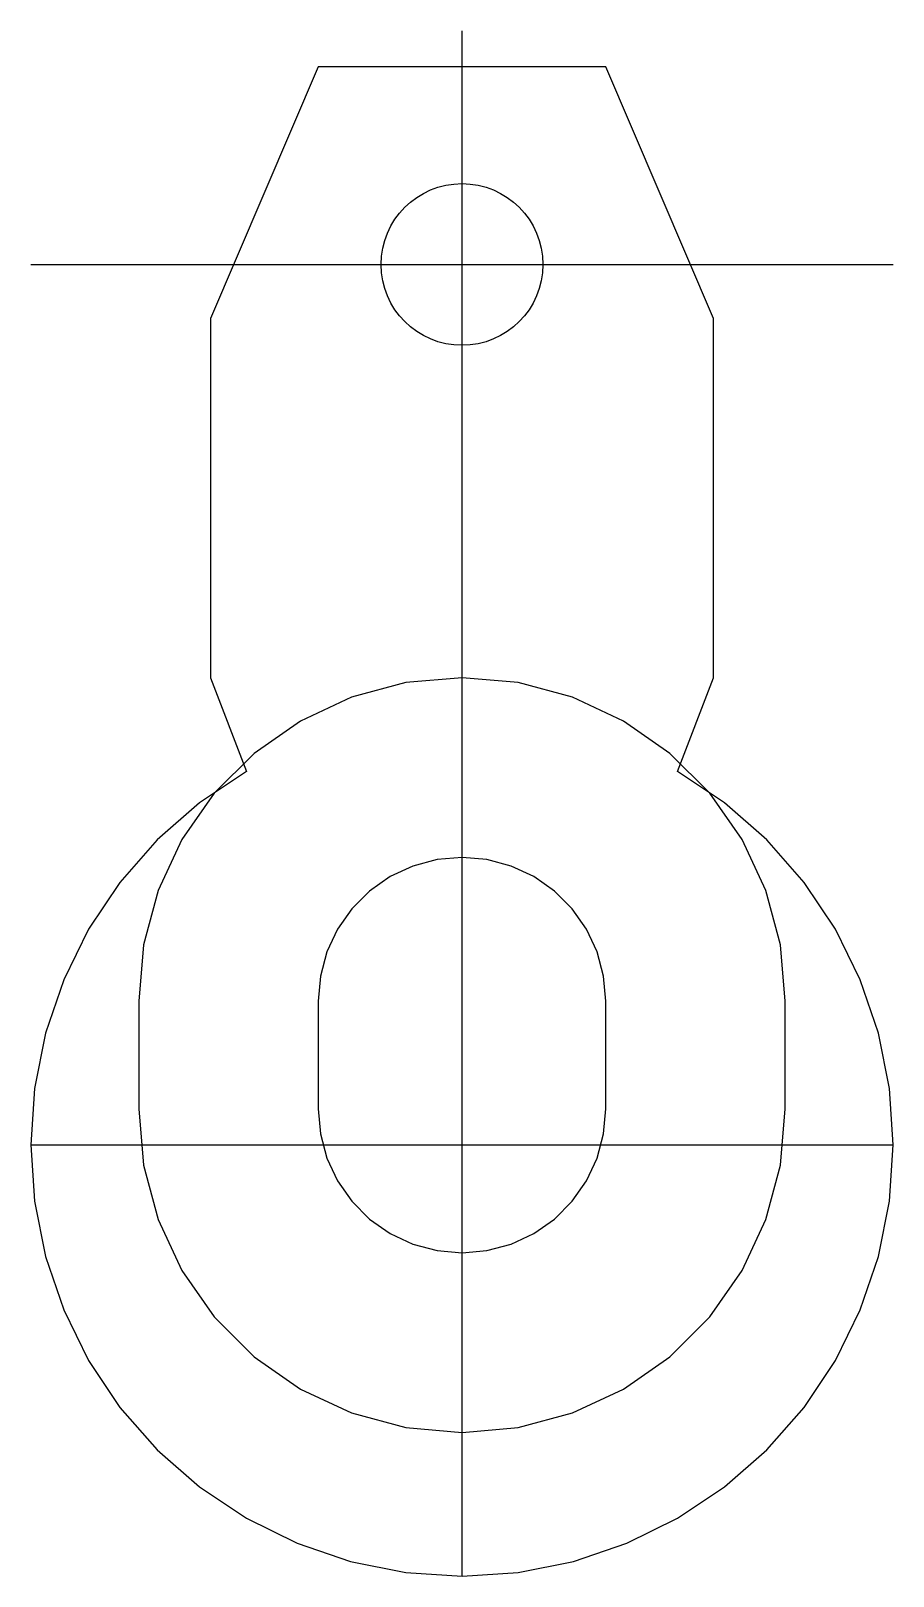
# Model space of a CAD drawing. Header units: millimetres. Extents: x 0 to 48, y 0 to 86.
import ezdxf

# ---------------------------------------------------------------- set-up
doc = ezdxf.new("R2010")
doc.units = ezdxf.units.MM

msp = doc.modelspace()

# ---------------------------------------------------------------- linework, layer by layer
at = {"layer": 'CENTER'}
for p, q in [((24, 0), (24, 86)), ((0, 73), (48, 73)), ((0, 24), (48, 24))]:
    msp.add_line(p, q, dxfattribs=at)
at = {"layer": 'CUT'}
for p, q in [((16, 84), (10, 70)), ((32, 84), (16, 84)), ((38, 70), (32, 84)), ((10, 70), (10, 50)), ((38, 50), (38, 70)), ((10, 50), (12, 44.785)), ((36, 44.785), (38, 50)), ((12, 44.785), (9.39, 43.04)), ((38.61, 43.04), (36, 44.785)), ((9.39, 43.04), (7.029, 40.971)), ((40.971, 40.971), (38.61, 43.04)), ((7.029, 40.971), (4.96, 38.61)), ((43.04, 38.61), (40.971, 40.971)), ((4.96, 38.61), (3.215, 36)), ((44.785, 36), (43.04, 38.61)), ((3.215, 36), (1.827, 33.184)), ((46.173, 33.184), (44.785, 36)), ((1.827, 33.184), (0.818, 30.212)), ((47.182, 30.212), (46.173, 33.184)), ((0.818, 30.212), (0.205, 27.133)), ((47.795, 27.133), (47.182, 30.212)), ((0.205, 27.133), (0, 24)), ((48, 24), (47.795, 27.133)), ((0, 24), (0.205, 20.867)), ((47.795, 20.867), (48, 24)), ((0.205, 20.867), (0.818, 17.788)), ((47.182, 17.788), (47.795, 20.867)), ((0.818, 17.788), (1.827, 14.816)), ((46.173, 14.816), (47.182, 17.788)), ((1.827, 14.816), (3.215, 12)), ((44.785, 12), (46.173, 14.816)), ((3.215, 12), (4.96, 9.39)), ((43.04, 9.39), (44.785, 12)), ((4.96, 9.39), (7.029, 7.029)), ((40.971, 7.029), (43.04, 9.39)), ((7.029, 7.029), (9.39, 4.96)), ((38.61, 4.96), (40.971, 7.029)), ((9.39, 4.96), (12, 3.215)), ((36, 3.215), (38.61, 4.96)), ((12, 3.215), (14.816, 1.827)), ((33.184, 1.827), (36, 3.215)), ((14.816, 1.827), (17.788, 0.818)), ((30.212, 0.818), (33.184, 1.827)), ((17.788, 0.818), (20.867, 0.205)), ((20.867, 0.205), (24, 0)), ((24, 0), (27.133, 0.205)), ((24, 0), (24, 0)), ((27.133, 0.205), (30.212, 0.818))]:
    msp.add_line(p, q, dxfattribs=at)
at = {"layer": 'CUT_BORE'}
for p, q in [((22.611, 39.878), (21.264, 39.518)), ((24, 40), (22.611, 39.878)), ((25.389, 39.878), (24, 40)), ((26.736, 39.518), (25.389, 39.878)), ((20, 38.928), (18.858, 38.128)), ((21.264, 39.518), (20, 38.928)), ((28, 38.928), (26.736, 39.518)), ((29.142, 38.128), (28, 38.928)), ((18.858, 38.128), (17.872, 37.142)), ((30.128, 37.142), (29.142, 38.128)), ((17.872, 37.142), (17.072, 36)), ((30.928, 36), (30.128, 37.142)), ((17.072, 36), (16.482, 34.736)), ((31.518, 34.736), (30.928, 36)), ((16.482, 34.736), (16.122, 33.389)), ((31.878, 33.389), (31.518, 34.736)), ((16.122, 33.389), (16, 32)), ((32, 32), (31.878, 33.389)), ((16, 32), (16, 26)), ((32, 26), (32, 32)), ((16, 26), (16.122, 24.611)), ((31.878, 24.611), (32, 26)), ((16.122, 24.611), (16.482, 23.264)), ((31.518, 23.264), (31.878, 24.611)), ((16.482, 23.264), (17.072, 22)), ((30.928, 22), (31.518, 23.264)), ((17.072, 22), (17.872, 20.858)), ((30.128, 20.858), (30.928, 22)), ((17.872, 20.858), (18.858, 19.872)), ((29.142, 19.872), (30.128, 20.858)), ((18.858, 19.872), (20, 19.072)), ((28, 19.072), (29.142, 19.872)), ((20, 19.072), (21.264, 18.482)), ((26.736, 18.482), (28, 19.072)), ((21.264, 18.482), (22.611, 18.122)), ((22.611, 18.122), (24, 18)), ((24, 18), (25.389, 18.122)), ((25.389, 18.122), (26.736, 18.482))]:
    msp.add_line(p, q, dxfattribs=at)
at = {"layer": 'DRILL'}
msp.add_circle((24, 73), 4.5, dxfattribs=at)
at = {"layer": 'RECESS'}
for p, q in [((24, 50), (20.874, 49.727)), ((27.126, 49.727), (24, 50)), ((20.874, 49.727), (17.844, 48.914)), ((30.156, 48.914), (27.126, 49.727)), ((17.844, 48.914), (15, 47.588)), ((33, 47.588), (30.156, 48.914)), ((15, 47.588), (12.43, 45.789)), ((35.57, 45.789), (33, 47.588)), ((12.43, 45.789), (10.211, 43.57)), ((37.789, 43.57), (35.57, 45.789)), ((10.211, 43.57), (8.412, 41)), ((39.588, 41), (37.789, 43.57)), ((8.412, 41), (7.086, 38.156)), ((40.914, 38.156), (39.588, 41)), ((7.086, 38.156), (6.273, 35.126)), ((41.727, 35.126), (40.914, 38.156)), ((6.273, 35.126), (6, 32)), ((42, 32), (41.727, 35.126)), ((6, 32), (6, 26)), ((42, 26), (42, 32)), ((6, 26), (6.273, 22.874)), ((41.727, 22.874), (42, 26)), ((6.273, 22.874), (7.086, 19.844)), ((40.914, 19.844), (41.727, 22.874)), ((7.086, 19.844), (8.412, 17)), ((39.588, 17), (40.914, 19.844)), ((8.412, 17), (10.211, 14.43)), ((37.789, 14.43), (39.588, 17)), ((10.211, 14.43), (12.43, 12.211)), ((35.57, 12.211), (37.789, 14.43)), ((12.43, 12.211), (15, 10.412)), ((33, 10.412), (35.57, 12.211)), ((15, 10.412), (17.844, 9.086)), ((30.156, 9.086), (33, 10.412)), ((17.844, 9.086), (20.874, 8.273)), ((27.126, 8.273), (30.156, 9.086)), ((20.874, 8.273), (24, 8)), ((24, 8), (27.126, 8.273))]:
    msp.add_line(p, q, dxfattribs=at)

doc.saveas('drawing.dxf')
